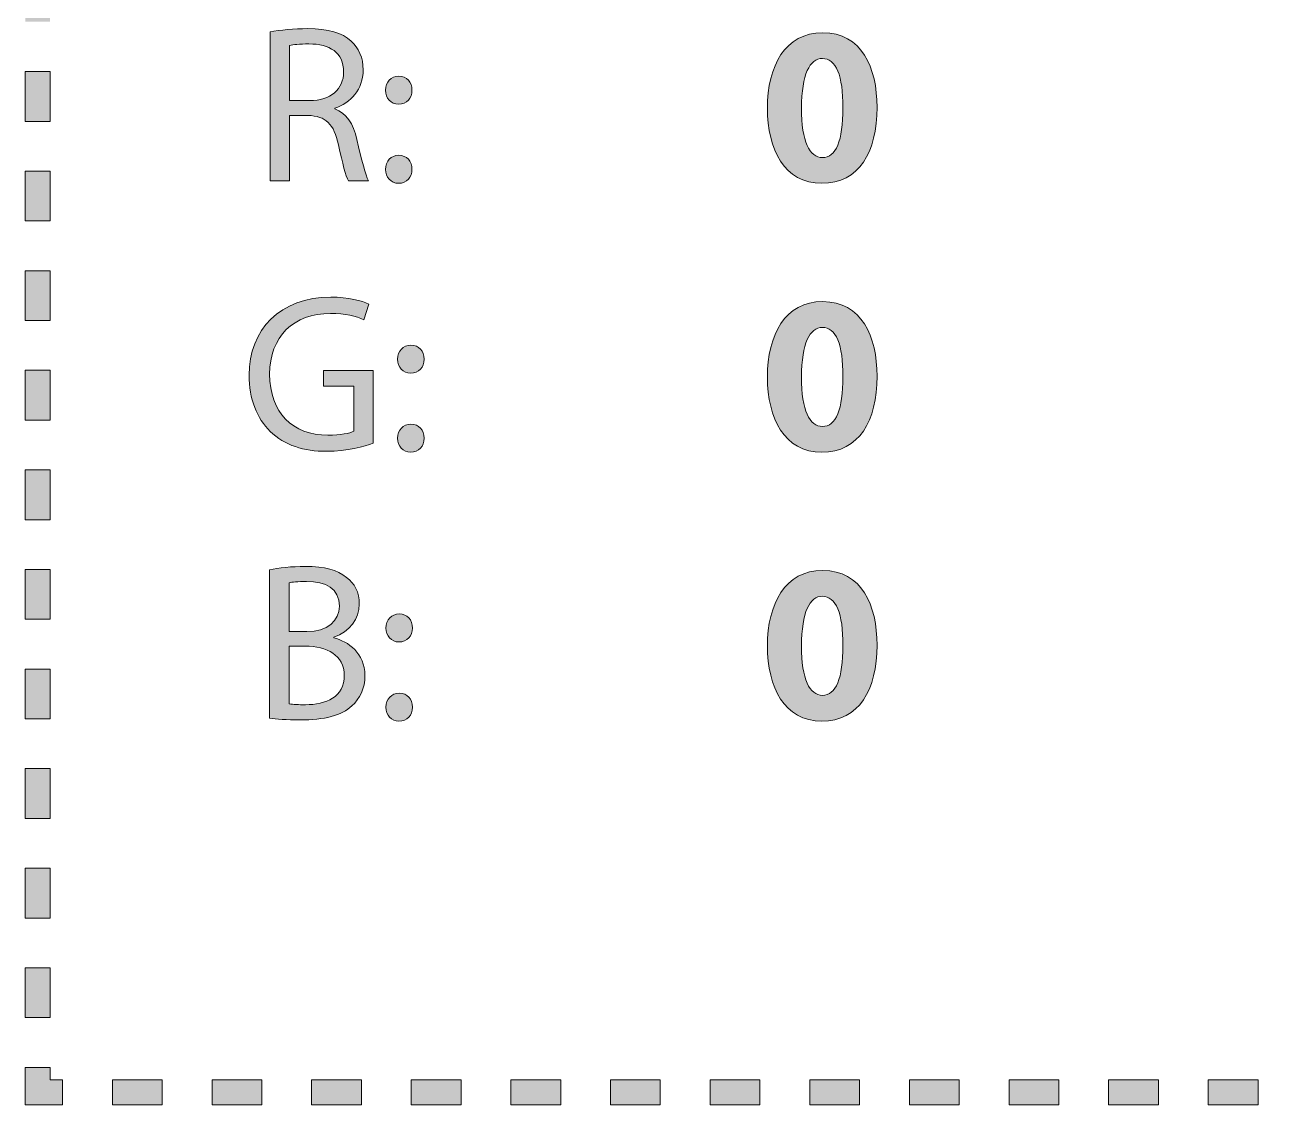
# Model space of a CAD drawing. Header units: inches. Extents: x 0 to 395, y 0 to 191.
# Drawn here: x 197.7 to 233.44, y -0.21 to 30.39 of the extents above; entities that cross this region are included whole.
import ezdxf

# ---------------------------------------------------------------- set-up
doc = ezdxf.new("R2010")
doc.units = ezdxf.units.IN
doc.header["$MEASUREMENT"] = 0
doc.layers.add('Template', color=7, linetype='Continuous')

# ---------------------------------------------------------------- blocks, each defined once
blk = doc.blocks.new('block 27')
at = {"layer": 'Template', "true_color": 0xf6921e}
h = blk.add_hatch(color=30, dxfattribs=at)
h.dxf.hatch_style = 2
edge = h.paths.add_edge_path()
edge.add_spline(control_points=[(221.834, 28.061), (221.834, 26.791), (221.319, 25.908), (220.271, 25.908), (219.204, 25.908), (218.734, 26.867), (218.728, 28.036), (218.728, 29.236), (219.23, 30.176), (220.297, 30.176), (221.396, 30.176), (221.834, 29.192), (221.834, 28.061)], knot_values=[0, 0, 0, 0, 1, 1, 1, 2, 2, 2, 3, 3, 3, 4, 4, 4, 4], degree=3, periodic=1)
edge = h.paths.add_edge_path()
edge.add_spline(control_points=[(219.693, 28.036), (219.693, 27.089), (219.922, 26.638), (220.29, 26.638), (220.665, 26.638), (220.869, 27.108), (220.869, 28.049), (220.869, 28.963), (220.671, 29.446), (220.284, 29.446), (219.935, 29.446), (219.693, 29.001), (219.693, 28.036)], knot_values=[0, 0, 0, 0, 1, 1, 1, 2, 2, 2, 3, 3, 3, 4, 4, 4, 4], degree=3, periodic=1)
h = blk.add_hatch(color=30, dxfattribs=at)
h.dxf.hatch_style = 2
edge = h.paths.add_edge_path()
edge.add_spline(control_points=[(221.834, 20.441), (221.834, 19.171), (221.319, 18.288), (220.271, 18.288), (219.204, 18.288), (218.734, 19.247), (218.728, 20.416), (218.728, 21.616), (219.23, 22.556), (220.297, 22.556), (221.396, 22.556), (221.834, 21.572), (221.834, 20.441)], knot_values=[0, 0, 0, 0, 1, 1, 1, 2, 2, 2, 3, 3, 3, 4, 4, 4, 4], degree=3, periodic=1)
edge = h.paths.add_edge_path()
edge.add_spline(control_points=[(219.693, 20.416), (219.693, 19.47), (219.922, 19.018), (220.29, 19.018), (220.665, 19.018), (220.869, 19.489), (220.869, 20.429), (220.869, 21.343), (220.671, 21.826), (220.284, 21.826), (219.935, 21.826), (219.693, 21.381), (219.693, 20.416)], knot_values=[0, 0, 0, 0, 1, 1, 1, 2, 2, 2, 3, 3, 3, 4, 4, 4, 4], degree=3, periodic=1)
h = blk.add_hatch(color=30, dxfattribs=at)
h.dxf.hatch_style = 2
edge = h.paths.add_edge_path()
edge.add_spline(control_points=[(221.834, 12.821), (221.834, 11.551), (221.319, 10.668), (220.271, 10.668), (219.204, 10.668), (218.734, 11.627), (218.728, 12.796), (218.728, 13.996), (219.23, 14.937), (220.297, 14.937), (221.396, 14.937), (221.834, 13.952), (221.834, 12.821)], knot_values=[0, 0, 0, 0, 1, 1, 1, 2, 2, 2, 3, 3, 3, 4, 4, 4, 4], degree=3, periodic=1)
edge = h.paths.add_edge_path()
edge.add_spline(control_points=[(219.693, 12.796), (219.693, 11.85), (219.922, 11.398), (220.29, 11.398), (220.665, 11.398), (220.869, 11.869), (220.869, 12.809), (220.869, 13.724), (220.671, 14.206), (220.284, 14.206), (219.935, 14.206), (219.693, 13.761), (219.693, 12.796)], knot_values=[0, 0, 0, 0, 1, 1, 1, 2, 2, 2, 3, 3, 3, 4, 4, 4, 4], degree=3, periodic=1)
at = {"layer": 'Template', "lineweight": 0}
for points in [[(221.834, 28.061), (221.834, 26.791), (221.319, 25.908), (220.271, 25.908), (219.204, 25.908), (218.734, 26.867), (218.728, 28.036), (218.728, 29.236), (219.23, 30.176), (220.297, 30.176), (221.396, 30.176), (221.834, 29.192), (221.834, 28.061)], [(219.693, 28.036), (219.693, 27.089), (219.922, 26.638), (220.29, 26.638), (220.665, 26.638), (220.869, 27.108), (220.869, 28.049), (220.869, 28.963), (220.671, 29.446), (220.284, 29.446), (219.935, 29.446), (219.693, 29.001), (219.693, 28.036)], [(221.834, 20.441), (221.834, 19.171), (221.319, 18.288), (220.271, 18.288), (219.204, 18.288), (218.734, 19.247), (218.728, 20.416), (218.728, 21.616), (219.23, 22.556), (220.297, 22.556), (221.396, 22.556), (221.834, 21.572), (221.834, 20.441)], [(219.693, 20.416), (219.693, 19.47), (219.922, 19.018), (220.29, 19.018), (220.665, 19.018), (220.869, 19.489), (220.869, 20.429), (220.869, 21.343), (220.671, 21.826), (220.284, 21.826), (219.935, 21.826), (219.693, 21.381), (219.693, 20.416)], [(221.834, 12.821), (221.834, 11.551), (221.319, 10.668), (220.271, 10.668), (219.204, 10.668), (218.734, 11.627), (218.728, 12.796), (218.728, 13.996), (219.23, 14.937), (220.297, 14.937), (221.396, 14.937), (221.834, 13.952), (221.834, 12.821)], [(219.693, 12.796), (219.693, 11.85), (219.922, 11.398), (220.29, 11.398), (220.665, 11.398), (220.869, 11.869), (220.869, 12.809), (220.869, 13.724), (220.671, 14.206), (220.284, 14.206), (219.935, 14.206), (219.693, 13.761), (219.693, 12.796)]]:
    blk.add_open_spline(points, degree=3, knots=[0, 0, 0, 0, 1, 1, 1, 2, 2, 2, 3, 3, 3, 4, 4, 4, 4], dxfattribs=at)
blk = doc.blocks.new('block 28')
at = {"layer": 'Template', "true_color": 0xf6921e}
h = blk.add_hatch(color=30, dxfattribs=at)
h.dxf.hatch_style = 2
edge = h.paths.add_edge_path()
edge.add_spline(control_points=[(204.639, 30.202), (204.919, 30.252), (205.325, 30.291), (205.7, 30.291), (206.291, 30.291), (206.679, 30.176), (206.939, 29.941), (207.148, 29.751), (207.276, 29.459), (207.276, 29.122), (207.276, 28.563), (206.92, 28.188), (206.475, 28.036), (206.475, 28.036), (206.475, 28.017), (206.475, 28.017), (206.799, 27.903), (206.996, 27.598), (207.098, 27.153), (207.237, 26.556), (207.339, 26.143), (207.428, 25.978), (207.428, 25.978), (206.856, 25.978), (206.856, 25.978), (206.786, 26.105), (206.691, 26.467), (206.577, 27), (206.45, 27.591), (206.215, 27.813), (205.713, 27.833), (205.713, 27.833), (205.192, 27.833), (205.192, 27.833), (205.192, 27.833), (205.192, 25.978), (205.192, 25.978), (205.192, 25.978), (204.639, 25.978), (204.639, 25.978), (204.639, 25.978), (204.639, 30.202), (204.639, 30.202)], knot_values=[0, 0, 0, 0, 1, 1, 1, 2, 2, 2, 3, 3, 3, 4, 4, 4, 5, 5, 5, 6, 6, 6, 7, 7, 7, 8, 8, 8, 9, 9, 9, 10, 10, 10, 11, 11, 11, 12, 12, 12, 13, 13, 13, 14, 14, 14, 14], degree=3, periodic=1)
edge = h.paths.add_edge_path()
edge.add_spline(control_points=[(205.192, 28.252), (205.192, 28.252), (205.757, 28.252), (205.757, 28.252), (206.348, 28.252), (206.723, 28.576), (206.723, 29.065), (206.723, 29.617), (206.323, 29.859), (205.738, 29.859), (205.472, 29.859), (205.287, 29.84), (205.192, 29.814), (205.192, 29.814), (205.192, 28.252), (205.192, 28.252)], knot_values=[0, 0, 0, 0, 1, 1, 1, 2, 2, 2, 3, 3, 3, 4, 4, 4, 5, 5, 5, 5], degree=3, periodic=1)
h = blk.add_hatch(color=30, dxfattribs=at)
h.dxf.hatch_style = 2
edge = h.paths.add_edge_path()
edge.add_spline(control_points=[(207.909, 28.544), (207.909, 28.779), (208.068, 28.944), (208.284, 28.944), (208.513, 28.944), (208.659, 28.779), (208.659, 28.544), (208.659, 28.321), (208.513, 28.15), (208.278, 28.15), (208.062, 28.15), (207.909, 28.321), (207.909, 28.544)], knot_values=[0, 0, 0, 0, 1, 1, 1, 2, 2, 2, 3, 3, 3, 4, 4, 4, 4], degree=3, periodic=1)
edge = h.paths.add_edge_path()
edge.add_spline(control_points=[(207.909, 26.302), (207.909, 26.537), (208.068, 26.702), (208.284, 26.702), (208.513, 26.702), (208.659, 26.537), (208.659, 26.302), (208.659, 26.079), (208.513, 25.908), (208.278, 25.908), (208.062, 25.908), (207.909, 26.079), (207.909, 26.302)], knot_values=[0, 0, 0, 0, 1, 1, 1, 2, 2, 2, 3, 3, 3, 4, 4, 4, 4], degree=3, periodic=1)
h = blk.add_hatch(color=30, dxfattribs=at)
h.dxf.hatch_style = 2
edge = h.paths.add_edge_path()
edge.add_spline(control_points=[(207.561, 18.548), (207.314, 18.453), (206.818, 18.313), (206.24, 18.313), (205.593, 18.313), (205.059, 18.478), (204.64, 18.879), (204.271, 19.234), (204.043, 19.806), (204.043, 20.473), (204.043, 21.75), (204.926, 22.684), (206.361, 22.684), (206.857, 22.684), (207.25, 22.576), (207.434, 22.486), (207.434, 22.486), (207.295, 22.036), (207.295, 22.036), (207.066, 22.144), (206.78, 22.22), (206.348, 22.22), (205.307, 22.22), (204.627, 21.572), (204.627, 20.498), (204.627, 19.412), (205.275, 18.771), (206.279, 18.771), (206.641, 18.771), (206.888, 18.822), (207.015, 18.885), (207.015, 18.885), (207.015, 20.162), (207.015, 20.162), (207.015, 20.162), (206.151, 20.162), (206.151, 20.162), (206.151, 20.162), (206.151, 20.606), (206.151, 20.606), (206.151, 20.606), (207.561, 20.606), (207.561, 20.606), (207.561, 20.606), (207.561, 18.548), (207.561, 18.548)], knot_values=[0, 0, 0, 0, 1, 1, 1, 2, 2, 2, 3, 3, 3, 4, 4, 4, 5, 5, 5, 6, 6, 6, 7, 7, 7, 8, 8, 8, 9, 9, 9, 10, 10, 10, 11, 11, 11, 12, 12, 12, 13, 13, 13, 14, 14, 14, 15, 15, 15, 15], degree=3, periodic=1)
h = blk.add_hatch(color=30, dxfattribs=at)
h.dxf.hatch_style = 2
edge = h.paths.add_edge_path()
edge.add_spline(control_points=[(208.253, 20.924), (208.253, 21.159), (208.411, 21.324), (208.627, 21.324), (208.856, 21.324), (209.002, 21.159), (209.002, 20.924), (209.002, 20.702), (208.856, 20.53), (208.621, 20.53), (208.405, 20.53), (208.253, 20.702), (208.253, 20.924)], knot_values=[0, 0, 0, 0, 1, 1, 1, 2, 2, 2, 3, 3, 3, 4, 4, 4, 4], degree=3, periodic=1)
edge = h.paths.add_edge_path()
edge.add_spline(control_points=[(208.253, 18.682), (208.253, 18.917), (208.411, 19.082), (208.627, 19.082), (208.856, 19.082), (209.002, 18.917), (209.002, 18.682), (209.002, 18.46), (208.856, 18.288), (208.621, 18.288), (208.405, 18.288), (208.253, 18.46), (208.253, 18.682)], knot_values=[0, 0, 0, 0, 1, 1, 1, 2, 2, 2, 3, 3, 3, 4, 4, 4, 4], degree=3, periodic=1)
h = blk.add_hatch(color=30, dxfattribs=at)
h.dxf.hatch_style = 2
edge = h.paths.add_edge_path()
edge.add_spline(control_points=[(204.627, 14.956), (204.868, 15.013), (205.256, 15.051), (205.637, 15.051), (206.189, 15.051), (206.545, 14.956), (206.805, 14.74), (207.028, 14.574), (207.167, 14.321), (207.167, 13.984), (207.167, 13.565), (206.888, 13.203), (206.443, 13.044), (206.443, 13.044), (206.443, 13.025), (206.443, 13.025), (206.85, 12.929), (207.326, 12.593), (207.326, 11.958), (207.326, 11.589), (207.18, 11.303), (206.958, 11.1), (206.666, 10.827), (206.183, 10.7), (205.484, 10.7), (205.103, 10.7), (204.811, 10.725), (204.627, 10.751), (204.627, 10.751), (204.627, 14.956), (204.627, 14.956)], knot_values=[0, 0, 0, 0, 1, 1, 1, 2, 2, 2, 3, 3, 3, 4, 4, 4, 5, 5, 5, 6, 6, 6, 7, 7, 7, 8, 8, 8, 9, 9, 9, 10, 10, 10, 10], degree=3, periodic=1)
edge = h.paths.add_edge_path()
edge.add_spline(control_points=[(205.179, 13.203), (205.179, 13.203), (205.681, 13.203), (205.681, 13.203), (206.259, 13.203), (206.602, 13.514), (206.602, 13.927), (206.602, 14.422), (206.227, 14.625), (205.668, 14.625), (205.414, 14.625), (205.268, 14.606), (205.179, 14.587), (205.179, 14.587), (205.179, 13.203), (205.179, 13.203)], knot_values=[0, 0, 0, 0, 1, 1, 1, 2, 2, 2, 3, 3, 3, 4, 4, 4, 5, 5, 5, 5], degree=3, periodic=1)
edge = h.paths.add_edge_path()
edge.add_spline(control_points=[(205.179, 11.157), (205.294, 11.138), (205.446, 11.132), (205.643, 11.132), (206.215, 11.132), (206.742, 11.342), (206.742, 11.964), (206.742, 12.542), (206.24, 12.79), (205.637, 12.79), (205.637, 12.79), (205.179, 12.79), (205.179, 12.79), (205.179, 12.79), (205.179, 11.157), (205.179, 11.157)], knot_values=[0, 0, 0, 0, 1, 1, 1, 2, 2, 2, 3, 3, 3, 4, 4, 4, 5, 5, 5, 5], degree=3, periodic=1)
h = blk.add_hatch(color=30, dxfattribs=at)
h.dxf.hatch_style = 2
edge = h.paths.add_edge_path()
edge.add_spline(control_points=[(207.922, 13.304), (207.922, 13.539), (208.081, 13.704), (208.297, 13.704), (208.526, 13.704), (208.672, 13.539), (208.672, 13.304), (208.672, 13.082), (208.526, 12.911), (208.291, 12.911), (208.075, 12.911), (207.922, 13.082), (207.922, 13.304)], knot_values=[0, 0, 0, 0, 1, 1, 1, 2, 2, 2, 3, 3, 3, 4, 4, 4, 4], degree=3, periodic=1)
edge = h.paths.add_edge_path()
edge.add_spline(control_points=[(207.922, 11.062), (207.922, 11.297), (208.081, 11.462), (208.297, 11.462), (208.526, 11.462), (208.672, 11.297), (208.672, 11.062), (208.672, 10.84), (208.526, 10.668), (208.291, 10.668), (208.075, 10.668), (207.922, 10.84), (207.922, 11.062)], knot_values=[0, 0, 0, 0, 1, 1, 1, 2, 2, 2, 3, 3, 3, 4, 4, 4, 4], degree=3, periodic=1)
at = {"layer": 'Template', "lineweight": 0}
for points, knots in [([(204.639, 30.202), (204.919, 30.252), (205.325, 30.291), (205.7, 30.291), (206.291, 30.291), (206.679, 30.176), (206.939, 29.941), (207.148, 29.751), (207.276, 29.459), (207.276, 29.122), (207.276, 28.563), (206.92, 28.188), (206.475, 28.036), (206.475, 28.036), (206.475, 28.017), (206.475, 28.017), (206.799, 27.903), (206.996, 27.598), (207.098, 27.153), (207.237, 26.556), (207.339, 26.143), (207.428, 25.978), (207.428, 25.978), (206.856, 25.978), (206.856, 25.978), (206.786, 26.105), (206.691, 26.467), (206.577, 27), (206.45, 27.591), (206.215, 27.813), (205.713, 27.833), (205.713, 27.833), (205.192, 27.833), (205.192, 27.833), (205.192, 27.833), (205.192, 25.978), (205.192, 25.978), (205.192, 25.978), (204.639, 25.978), (204.639, 25.978), (204.639, 25.978), (204.639, 30.202), (204.639, 30.202)], [0, 0, 0, 0, 1, 1, 1, 2, 2, 2, 3, 3, 3, 4, 4, 4, 5, 5, 5, 6, 6, 6, 7, 7, 7, 8, 8, 8, 9, 9, 9, 10, 10, 10, 11, 11, 11, 12, 12, 12, 13, 13, 13, 14, 14, 14, 14]), ([(205.192, 28.252), (205.192, 28.252), (205.757, 28.252), (205.757, 28.252), (206.348, 28.252), (206.723, 28.576), (206.723, 29.065), (206.723, 29.617), (206.323, 29.859), (205.738, 29.859), (205.472, 29.859), (205.287, 29.84), (205.192, 29.814), (205.192, 29.814), (205.192, 28.252), (205.192, 28.252)], [0, 0, 0, 0, 1, 1, 1, 2, 2, 2, 3, 3, 3, 4, 4, 4, 5, 5, 5, 5]), ([(207.909, 28.544), (207.909, 28.779), (208.068, 28.944), (208.284, 28.944), (208.513, 28.944), (208.659, 28.779), (208.659, 28.544), (208.659, 28.321), (208.513, 28.15), (208.278, 28.15), (208.062, 28.15), (207.909, 28.321), (207.909, 28.544)], [0, 0, 0, 0, 1, 1, 1, 2, 2, 2, 3, 3, 3, 4, 4, 4, 4]), ([(207.909, 26.302), (207.909, 26.537), (208.068, 26.702), (208.284, 26.702), (208.513, 26.702), (208.659, 26.537), (208.659, 26.302), (208.659, 26.079), (208.513, 25.908), (208.278, 25.908), (208.062, 25.908), (207.909, 26.079), (207.909, 26.302)], [0, 0, 0, 0, 1, 1, 1, 2, 2, 2, 3, 3, 3, 4, 4, 4, 4]), ([(207.561, 18.548), (207.314, 18.453), (206.818, 18.313), (206.24, 18.313), (205.593, 18.313), (205.059, 18.478), (204.64, 18.879), (204.271, 19.234), (204.043, 19.806), (204.043, 20.473), (204.043, 21.75), (204.926, 22.684), (206.361, 22.684), (206.857, 22.684), (207.25, 22.576), (207.434, 22.486), (207.434, 22.486), (207.295, 22.036), (207.295, 22.036), (207.066, 22.144), (206.78, 22.22), (206.348, 22.22), (205.307, 22.22), (204.627, 21.572), (204.627, 20.498), (204.627, 19.412), (205.275, 18.771), (206.279, 18.771), (206.641, 18.771), (206.888, 18.822), (207.015, 18.885), (207.015, 18.885), (207.015, 20.162), (207.015, 20.162), (207.015, 20.162), (206.151, 20.162), (206.151, 20.162), (206.151, 20.162), (206.151, 20.606), (206.151, 20.606), (206.151, 20.606), (207.561, 20.606), (207.561, 20.606), (207.561, 20.606), (207.561, 18.548), (207.561, 18.548)], [0, 0, 0, 0, 1, 1, 1, 2, 2, 2, 3, 3, 3, 4, 4, 4, 5, 5, 5, 6, 6, 6, 7, 7, 7, 8, 8, 8, 9, 9, 9, 10, 10, 10, 11, 11, 11, 12, 12, 12, 13, 13, 13, 14, 14, 14, 15, 15, 15, 15]), ([(208.253, 20.924), (208.253, 21.159), (208.411, 21.324), (208.627, 21.324), (208.856, 21.324), (209.002, 21.159), (209.002, 20.924), (209.002, 20.702), (208.856, 20.53), (208.621, 20.53), (208.405, 20.53), (208.253, 20.702), (208.253, 20.924)], [0, 0, 0, 0, 1, 1, 1, 2, 2, 2, 3, 3, 3, 4, 4, 4, 4]), ([(208.253, 18.682), (208.253, 18.917), (208.411, 19.082), (208.627, 19.082), (208.856, 19.082), (209.002, 18.917), (209.002, 18.682), (209.002, 18.46), (208.856, 18.288), (208.621, 18.288), (208.405, 18.288), (208.253, 18.46), (208.253, 18.682)], [0, 0, 0, 0, 1, 1, 1, 2, 2, 2, 3, 3, 3, 4, 4, 4, 4]), ([(204.627, 14.956), (204.868, 15.013), (205.256, 15.051), (205.637, 15.051), (206.189, 15.051), (206.545, 14.956), (206.805, 14.74), (207.028, 14.574), (207.167, 14.321), (207.167, 13.984), (207.167, 13.565), (206.888, 13.203), (206.443, 13.044), (206.443, 13.044), (206.443, 13.025), (206.443, 13.025), (206.85, 12.929), (207.326, 12.593), (207.326, 11.958), (207.326, 11.589), (207.18, 11.303), (206.958, 11.1), (206.666, 10.827), (206.183, 10.7), (205.484, 10.7), (205.103, 10.7), (204.811, 10.725), (204.627, 10.751), (204.627, 10.751), (204.627, 14.956), (204.627, 14.956)], [0, 0, 0, 0, 1, 1, 1, 2, 2, 2, 3, 3, 3, 4, 4, 4, 5, 5, 5, 6, 6, 6, 7, 7, 7, 8, 8, 8, 9, 9, 9, 10, 10, 10, 10]), ([(205.179, 13.203), (205.179, 13.203), (205.681, 13.203), (205.681, 13.203), (206.259, 13.203), (206.602, 13.514), (206.602, 13.927), (206.602, 14.422), (206.227, 14.625), (205.668, 14.625), (205.414, 14.625), (205.268, 14.606), (205.179, 14.587), (205.179, 14.587), (205.179, 13.203), (205.179, 13.203)], [0, 0, 0, 0, 1, 1, 1, 2, 2, 2, 3, 3, 3, 4, 4, 4, 5, 5, 5, 5]), ([(207.922, 13.304), (207.922, 13.539), (208.081, 13.704), (208.297, 13.704), (208.526, 13.704), (208.672, 13.539), (208.672, 13.304), (208.672, 13.082), (208.526, 12.911), (208.291, 12.911), (208.075, 12.911), (207.922, 13.082), (207.922, 13.304)], [0, 0, 0, 0, 1, 1, 1, 2, 2, 2, 3, 3, 3, 4, 4, 4, 4]), ([(205.179, 11.157), (205.294, 11.138), (205.446, 11.132), (205.643, 11.132), (206.215, 11.132), (206.742, 11.342), (206.742, 11.964), (206.742, 12.542), (206.24, 12.79), (205.637, 12.79), (205.637, 12.79), (205.179, 12.79), (205.179, 12.79), (205.179, 12.79), (205.179, 11.157), (205.179, 11.157)], [0, 0, 0, 0, 1, 1, 1, 2, 2, 2, 3, 3, 3, 4, 4, 4, 5, 5, 5, 5]), ([(207.922, 11.062), (207.922, 11.297), (208.081, 11.462), (208.297, 11.462), (208.526, 11.462), (208.672, 11.297), (208.672, 11.062), (208.672, 10.84), (208.526, 10.668), (208.291, 10.668), (208.075, 10.668), (207.922, 10.84), (207.922, 11.062)], [0, 0, 0, 0, 1, 1, 1, 2, 2, 2, 3, 3, 3, 4, 4, 4, 4])]:
    blk.add_open_spline(points, degree=3, knots=knots, dxfattribs=at)
blk = doc.blocks.new('block 9')
at = {"layer": 'Template'}
for name in ['block 28', 'block 27']:
    blk.add_blockref(name, (0, 0), dxfattribs=at)
blk = doc.blocks.new('block 33')
at = {"layer": 'Template', "true_color": 0xf6921e}
h = blk.add_hatch(color=30, dxfattribs=at)
h.dxf.hatch_style = 2
h.paths.add_polyline_path([(320.469, -0.205), (318.705, -0.205), (318.705, 0.5), (319.764, 0.5), (319.764, 0.853), (320.469, 0.853)])
h.paths.add_polyline_path([(317.294, -0.205), (315.883, -0.205), (315.883, 0.5), (317.294, 0.5)])
h.paths.add_polyline_path([(314.472, -0.205), (313.061, -0.205), (313.061, 0.5), (314.472, 0.5)])
h.paths.add_polyline_path([(311.65, -0.205), (310.239, -0.205), (310.239, 0.5), (311.65, 0.5)])
h.paths.add_polyline_path([(308.828, -0.205), (307.417, -0.205), (307.417, 0.5), (308.828, 0.5)])
h.paths.add_polyline_path([(306.005, -0.205), (304.594, -0.205), (304.594, 0.5), (306.005, 0.5)])
h.paths.add_polyline_path([(303.183, -0.205), (301.772, -0.205), (301.772, 0.5), (303.183, 0.5)])
h.paths.add_polyline_path([(300.361, -0.205), (298.95, -0.205), (298.95, 0.5), (300.361, 0.5)])
h.paths.add_polyline_path([(297.539, -0.205), (296.128, -0.205), (296.128, 0.5), (297.539, 0.5)])
h.paths.add_polyline_path([(294.717, -0.205), (293.305, -0.205), (293.305, 0.5), (294.717, 0.5)])
h.paths.add_polyline_path([(291.894, -0.205), (290.483, -0.205), (290.483, 0.5), (291.894, 0.5)])
h.paths.add_polyline_path([(289.072, -0.205), (287.661, -0.205), (287.661, 0.5), (289.072, 0.5)])
h.paths.add_polyline_path([(286.25, -0.205), (284.839, -0.205), (284.839, 0.5), (286.25, 0.5)])
h.paths.add_polyline_path([(283.428, -0.205), (282.017, -0.205), (282.017, 0.5), (283.428, 0.5)])
h.paths.add_polyline_path([(280.605, -0.205), (279.194, -0.205), (279.194, 0.5), (280.605, 0.5)])
h.paths.add_polyline_path([(277.783, -0.205), (276.372, -0.205), (276.372, 0.5), (277.783, 0.5)])
h.paths.add_polyline_path([(274.961, -0.205), (273.55, -0.205), (273.55, 0.5), (274.961, 0.5)])
h.paths.add_polyline_path([(272.139, -0.205), (270.728, -0.205), (270.728, 0.5), (272.139, 0.5)])
h.paths.add_polyline_path([(269.317, -0.205), (267.905, -0.205), (267.905, 0.5), (269.317, 0.5)])
h.paths.add_polyline_path([(266.494, -0.205), (265.083, -0.205), (265.083, 0.5), (266.494, 0.5)])
h.paths.add_polyline_path([(263.672, -0.205), (262.261, -0.205), (262.261, 0.5), (263.672, 0.5)])
h.paths.add_polyline_path([(260.85, -0.205), (259.439, -0.205), (259.439, 0.5), (260.85, 0.5)])
h.paths.add_polyline_path([(258.028, -0.205), (256.617, -0.205), (256.617, 0.5), (258.028, 0.5)])
h.paths.add_polyline_path([(255.205, -0.205), (253.794, -0.205), (253.794, 0.5), (255.205, 0.5)])
h.paths.add_polyline_path([(252.383, -0.205), (250.972, -0.205), (250.972, 0.5), (252.383, 0.5)])
h.paths.add_polyline_path([(249.561, -0.205), (248.15, -0.205), (248.15, 0.5), (249.561, 0.5)])
h.paths.add_polyline_path([(246.739, -0.205), (245.328, -0.205), (245.328, 0.5), (246.739, 0.5)])
h.paths.add_polyline_path([(243.917, -0.205), (242.505, -0.205), (242.505, 0.5), (243.917, 0.5)])
h.paths.add_polyline_path([(241.094, -0.205), (239.683, -0.205), (239.683, 0.5), (241.094, 0.5)])
h.paths.add_polyline_path([(238.272, -0.205), (236.861, -0.205), (236.861, 0.5), (238.272, 0.5)])
h.paths.add_polyline_path([(235.45, -0.205), (234.039, -0.205), (234.039, 0.5), (235.45, 0.5)])
h.paths.add_polyline_path([(232.628, -0.205), (231.217, -0.205), (231.217, 0.5), (232.628, 0.5)])
h.paths.add_polyline_path([(229.805, -0.205), (228.394, -0.205), (228.394, 0.5), (229.805, 0.5)])
h.paths.add_polyline_path([(226.983, -0.205), (225.572, -0.205), (225.572, 0.5), (226.983, 0.5)])
h.paths.add_polyline_path([(224.161, -0.205), (222.75, -0.205), (222.75, 0.5), (224.161, 0.5)])
h.paths.add_polyline_path([(221.339, -0.205), (219.928, -0.205), (219.928, 0.5), (221.339, 0.5)])
h.paths.add_polyline_path([(218.517, -0.205), (217.105, -0.205), (217.105, 0.5), (218.517, 0.5)])
h.paths.add_polyline_path([(215.694, -0.205), (214.283, -0.205), (214.283, 0.5), (215.694, 0.5)])
h.paths.add_polyline_path([(212.872, -0.205), (211.461, -0.205), (211.461, 0.5), (212.872, 0.5)])
h.paths.add_polyline_path([(210.05, -0.205), (208.639, -0.205), (208.639, 0.5), (210.05, 0.5)])
h.paths.add_polyline_path([(207.228, -0.205), (205.817, -0.205), (205.817, 0.5), (207.228, 0.5)])
h.paths.add_polyline_path([(204.405, -0.205), (202.994, -0.205), (202.994, 0.5), (204.405, 0.5)])
h.paths.add_polyline_path([(201.583, -0.205), (200.172, -0.205), (200.172, 0.5), (201.583, 0.5)])
h.paths.add_polyline_path([(198.761, -0.205), (197.703, -0.205), (197.703, 0.853), (198.408, 0.853), (198.408, 0.5), (198.761, 0.5)])
h.paths.add_polyline_path([(320.469, 2.264), (319.764, 2.264), (319.764, 3.675), (320.469, 3.675)])
h.paths.add_polyline_path([(198.408, 2.264), (197.703, 2.264), (197.703, 3.675), (198.408, 3.675)])
h.paths.add_polyline_path([(320.469, 5.086), (319.764, 5.086), (319.764, 6.497), (320.469, 6.497)])
h.paths.add_polyline_path([(198.408, 5.086), (197.703, 5.086), (197.703, 6.497), (198.408, 6.497)])
h.paths.add_polyline_path([(320.469, 7.909), (319.764, 7.909), (319.764, 9.32), (320.469, 9.32)])
h.paths.add_polyline_path([(198.408, 7.909), (197.703, 7.909), (197.703, 9.32), (198.408, 9.32)])
h.paths.add_polyline_path([(320.469, 10.731), (319.764, 10.731), (319.764, 12.142), (320.469, 12.142)])
h.paths.add_polyline_path([(198.408, 10.731), (197.703, 10.731), (197.703, 12.142), (198.408, 12.142)])
h.paths.add_polyline_path([(320.469, 13.553), (319.764, 13.553), (319.764, 14.964), (320.469, 14.964)])
h.paths.add_polyline_path([(198.408, 13.553), (197.703, 13.553), (197.703, 14.964), (198.408, 14.964)])
h.paths.add_polyline_path([(320.469, 16.375), (319.764, 16.375), (319.764, 17.786), (320.469, 17.786)])
h.paths.add_polyline_path([(198.408, 16.375), (197.703, 16.375), (197.703, 17.786), (198.408, 17.786)])
h.paths.add_polyline_path([(320.469, 19.197), (319.764, 19.197), (319.764, 20.609), (320.469, 20.609)])
h.paths.add_polyline_path([(198.408, 19.197), (197.703, 19.197), (197.703, 20.609), (198.408, 20.609)])
h.paths.add_polyline_path([(320.469, 22.02), (319.764, 22.02), (319.764, 23.431), (320.469, 23.431)])
h.paths.add_polyline_path([(198.408, 22.02), (197.703, 22.02), (197.703, 23.431), (198.408, 23.431)])
h.paths.add_polyline_path([(320.469, 24.842), (319.764, 24.842), (319.764, 26.253), (320.469, 26.253)])
h.paths.add_polyline_path([(198.408, 24.842), (197.703, 24.842), (197.703, 26.253), (198.408, 26.253)])
h.paths.add_polyline_path([(320.469, 27.664), (319.764, 27.664), (319.764, 29.075), (320.469, 29.075)])
h.paths.add_polyline_path([(198.408, 27.664), (197.703, 27.664), (197.703, 29.075), (198.408, 29.075)])
h.paths.add_polyline_path([(320.469, 30.486), (319.764, 30.486), (319.764, 31.897), (320.469, 31.897)])
h.paths.add_polyline_path([(198.408, 30.486), (197.703, 30.486), (197.703, 31.897), (198.408, 31.897)])
h.paths.add_polyline_path([(320.469, 33.309), (319.764, 33.309), (319.764, 34.72), (320.469, 34.72)])
h.paths.add_polyline_path([(198.408, 33.309), (197.703, 33.309), (197.703, 34.72), (198.408, 34.72)])
h.paths.add_polyline_path([(320.469, 36.131), (319.764, 36.131), (319.764, 37.542), (320.469, 37.542)])
h.paths.add_polyline_path([(198.408, 36.131), (197.703, 36.131), (197.703, 37.542), (198.408, 37.542)])
h.paths.add_polyline_path([(320.469, 38.953), (319.764, 38.953), (319.764, 40.364), (320.469, 40.364)])
h.paths.add_polyline_path([(198.408, 38.953), (197.703, 38.953), (197.703, 40.364), (198.408, 40.364)])
h.paths.add_polyline_path([(320.469, 41.775), (319.764, 41.775), (319.764, 43.186), (320.469, 43.186)])
h.paths.add_polyline_path([(198.408, 41.775), (197.703, 41.775), (197.703, 43.186), (198.408, 43.186)])
h.paths.add_polyline_path([(320.469, 44.597), (319.764, 44.597), (319.764, 46.009), (320.469, 46.009)])
h.paths.add_polyline_path([(198.408, 44.597), (197.703, 44.597), (197.703, 46.009), (198.408, 46.009)])
h.paths.add_polyline_path([(320.469, 47.42), (319.764, 47.42), (319.764, 48.831), (320.469, 48.831)])
h.paths.add_polyline_path([(198.408, 47.42), (197.703, 47.42), (197.703, 48.831), (198.408, 48.831)])
h.paths.add_polyline_path([(320.469, 50.242), (319.764, 50.242), (319.764, 51.653), (320.469, 51.653)])
h.paths.add_polyline_path([(198.408, 50.242), (197.703, 50.242), (197.703, 51.653), (198.408, 51.653)])
h.paths.add_polyline_path([(320.469, 53.064), (319.764, 53.064), (319.764, 54.475), (320.469, 54.475)])
h.paths.add_polyline_path([(198.408, 53.064), (197.703, 53.064), (197.703, 54.475), (198.408, 54.475)])
h.paths.add_polyline_path([(320.469, 55.886), (319.764, 55.886), (319.764, 57.297), (320.469, 57.297)])
h.paths.add_polyline_path([(198.408, 55.886), (197.703, 55.886), (197.703, 57.297), (198.408, 57.297)])
h.paths.add_polyline_path([(320.469, 58.709), (319.764, 58.709), (319.764, 60.12), (320.469, 60.12)])
h.paths.add_polyline_path([(198.408, 58.709), (197.703, 58.709), (197.703, 60.12), (198.408, 60.12)])
h.paths.add_polyline_path([(320.469, 61.531), (319.764, 61.531), (319.764, 62.942), (320.469, 62.942)])
h.paths.add_polyline_path([(198.408, 61.531), (197.703, 61.531), (197.703, 62.942), (198.408, 62.942)])
h.paths.add_polyline_path([(320.469, 64.353), (319.764, 64.353), (319.764, 65.764), (320.469, 65.764)])
h.paths.add_polyline_path([(198.408, 64.353), (197.703, 64.353), (197.703, 65.764), (198.408, 65.764)])
h.paths.add_polyline_path([(320.469, 67.175), (319.764, 67.175), (319.764, 68.586), (320.469, 68.586)])
h.paths.add_polyline_path([(198.408, 67.175), (197.703, 67.175), (197.703, 68.586), (198.408, 68.586)])
h.paths.add_polyline_path([(320.469, 69.997), (319.764, 69.997), (319.764, 71.409), (320.469, 71.409)])
h.paths.add_polyline_path([(198.408, 69.997), (197.703, 69.997), (197.703, 71.409), (198.408, 71.409)])
h.paths.add_polyline_path([(320.469, 72.82), (319.764, 72.82), (319.764, 74.231), (320.469, 74.231)])
h.paths.add_polyline_path([(198.408, 72.82), (197.703, 72.82), (197.703, 74.231), (198.408, 74.231)])
h.paths.add_polyline_path([(320.469, 75.642), (319.764, 75.642), (319.764, 77.053), (320.469, 77.053)])
h.paths.add_polyline_path([(198.408, 75.642), (197.703, 75.642), (197.703, 77.053), (198.408, 77.053)])
h.paths.add_polyline_path([(320.469, 78.464), (319.764, 78.464), (319.764, 79.875), (320.469, 79.875)])
h.paths.add_polyline_path([(198.408, 78.464), (197.703, 78.464), (197.703, 79.875), (198.408, 79.875)])
h.paths.add_polyline_path([(320.469, 81.286), (319.764, 81.286), (319.764, 82.697), (320.469, 82.697)])
h.paths.add_polyline_path([(198.408, 81.286), (197.703, 81.286), (197.703, 82.697), (198.408, 82.697)])
h.paths.add_polyline_path([(320.469, 84.109), (319.764, 84.109), (319.764, 85.52), (320.469, 85.52)])
h.paths.add_polyline_path([(198.408, 84.109), (197.703, 84.109), (197.703, 85.52), (198.408, 85.52)])
h.paths.add_polyline_path([(320.469, 86.931), (319.764, 86.931), (319.764, 88.342), (320.469, 88.342)])
h.paths.add_polyline_path([(198.408, 86.931), (197.703, 86.931), (197.703, 88.342), (198.408, 88.342)])
h.paths.add_polyline_path([(320.469, 89.753), (319.764, 89.753), (319.764, 91.164), (320.469, 91.164)])
h.paths.add_polyline_path([(198.408, 89.753), (197.703, 89.753), (197.703, 91.164), (198.408, 91.164)])
h.paths.add_polyline_path([(320.469, 92.575), (319.764, 92.575), (319.764, 93.986), (320.469, 93.986)])
h.paths.add_polyline_path([(198.408, 92.575), (197.703, 92.575), (197.703, 93.986), (198.408, 93.986)])
h.paths.add_polyline_path([(198.408, 95.397), (197.703, 95.397), (197.703, 96.809), (198.408, 96.809)])
h.paths.add_polyline_path([(320.469, 95.397), (319.764, 95.397), (319.764, 96.809), (320.469, 96.809)])
h.paths.add_polyline_path([(320.469, 98.22), (319.764, 98.22), (319.764, 99.631), (320.469, 99.631)])
h.paths.add_polyline_path([(198.408, 98.22), (197.703, 98.22), (197.703, 99.631), (198.408, 99.631)])
h.paths.add_polyline_path([(320.469, 101.042), (319.764, 101.042), (319.764, 102.453), (320.469, 102.453)])
h.paths.add_polyline_path([(198.408, 101.042), (197.703, 101.042), (197.703, 102.453), (198.408, 102.453)])
h.paths.add_polyline_path([(320.469, 103.864), (319.764, 103.864), (319.764, 105.275), (320.469, 105.275)])
h.paths.add_polyline_path([(198.408, 103.864), (197.703, 103.864), (197.703, 105.275), (198.408, 105.275)])
h.paths.add_polyline_path([(320.469, 106.686), (319.764, 106.686), (319.764, 108.097), (320.469, 108.097)])
h.paths.add_polyline_path([(198.408, 106.686), (197.703, 106.686), (197.703, 108.097), (198.408, 108.097)])
h.paths.add_polyline_path([(320.469, 109.509), (319.764, 109.509), (319.764, 110.92), (320.469, 110.92)])
h.paths.add_polyline_path([(198.408, 109.509), (197.703, 109.509), (197.703, 110.92), (198.408, 110.92)])
h.paths.add_polyline_path([(320.469, 112.331), (319.764, 112.331), (319.764, 113.742), (320.469, 113.742)])
h.paths.add_polyline_path([(198.408, 112.331), (197.703, 112.331), (197.703, 113.742), (198.408, 113.742)])
h.paths.add_polyline_path([(320.469, 115.153), (319.764, 115.153), (319.764, 116.564), (320.469, 116.564)])
h.paths.add_polyline_path([(198.408, 115.153), (197.703, 115.153), (197.703, 116.564), (198.408, 116.564)])
h.paths.add_polyline_path([(320.469, 117.975), (319.764, 117.975), (319.764, 119.386), (320.469, 119.386)])
h.paths.add_polyline_path([(198.408, 117.975), (197.703, 117.975), (197.703, 119.386), (198.408, 119.386)])
h.paths.add_polyline_path([(320.469, 120.797), (319.764, 120.797), (319.764, 122.209), (320.469, 122.209)])
h.paths.add_polyline_path([(198.408, 120.797), (197.703, 120.797), (197.703, 122.209), (198.408, 122.209)])
h.paths.add_polyline_path([(320.469, 123.62), (319.764, 123.62), (319.764, 125.031), (320.469, 125.031)])
h.paths.add_polyline_path([(198.408, 123.62), (197.703, 123.62), (197.703, 125.031), (198.408, 125.031)])
h.paths.add_polyline_path([(320.469, 126.442), (319.764, 126.442), (319.764, 127.853), (320.469, 127.853)])
h.paths.add_polyline_path([(198.408, 126.442), (197.703, 126.442), (197.703, 127.853), (198.408, 127.853)])
h.paths.add_polyline_path([(320.469, 129.264), (319.764, 129.264), (319.764, 130.675), (320.469, 130.675)])
h.paths.add_polyline_path([(198.408, 129.264), (197.703, 129.264), (197.703, 130.675), (198.408, 130.675)])
h.paths.add_polyline_path([(320.469, 132.086), (319.764, 132.086), (319.764, 133.497), (320.469, 133.497)])
h.paths.add_polyline_path([(198.408, 132.086), (197.703, 132.086), (197.703, 133.497), (198.408, 133.497)])
h.paths.add_polyline_path([(320.469, 134.909), (319.764, 134.909), (319.764, 136.32), (320.469, 136.32)])
h.paths.add_polyline_path([(198.408, 134.909), (197.703, 134.909), (197.703, 136.32), (198.408, 136.32)])
h.paths.add_polyline_path([(320.469, 137.731), (319.764, 137.731), (319.764, 139.142), (320.469, 139.142)])
h.paths.add_polyline_path([(198.408, 137.731), (197.703, 137.731), (197.703, 139.142), (198.408, 139.142)])
h.paths.add_polyline_path([(320.469, 140.553), (319.764, 140.553), (319.764, 141.964), (320.469, 141.964)])
h.paths.add_polyline_path([(198.408, 140.553), (197.703, 140.553), (197.703, 141.964), (198.408, 141.964)])
h.paths.add_polyline_path([(320.469, 143.375), (319.764, 143.375), (319.764, 144.786), (320.469, 144.786)])
h.paths.add_polyline_path([(198.408, 143.375), (197.703, 143.375), (197.703, 144.786), (198.408, 144.786)])
h.paths.add_polyline_path([(320.469, 146.197), (319.764, 146.197), (319.764, 147.609), (320.469, 147.609)])
h.paths.add_polyline_path([(198.408, 146.197), (197.703, 146.197), (197.703, 147.609), (198.408, 147.609)])
h.paths.add_polyline_path([(320.469, 149.02), (319.764, 149.02), (319.764, 150.431), (320.469, 150.431)])
h.paths.add_polyline_path([(198.408, 149.02), (197.703, 149.02), (197.703, 150.431), (198.408, 150.431)])
h.paths.add_polyline_path([(320.469, 151.842), (319.764, 151.842), (319.764, 153.253), (320.469, 153.253)])
h.paths.add_polyline_path([(198.408, 151.842), (197.703, 151.842), (197.703, 153.253), (198.408, 153.253)])
h.paths.add_polyline_path([(320.469, 154.664), (319.058, 154.664), (319.058, 155.37), (320.469, 155.37)])
h.paths.add_polyline_path([(317.647, 154.664), (316.236, 154.664), (316.236, 155.37), (317.647, 155.37)])
h.paths.add_polyline_path([(314.825, 154.664), (313.414, 154.664), (313.414, 155.37), (314.825, 155.37)])
h.paths.add_polyline_path([(312.003, 154.664), (310.592, 154.664), (310.592, 155.37), (312.003, 155.37)])
h.paths.add_polyline_path([(309.18, 154.664), (307.769, 154.664), (307.769, 155.37), (309.18, 155.37)])
h.paths.add_polyline_path([(306.358, 154.664), (304.947, 154.664), (304.947, 155.37), (306.358, 155.37)])
h.paths.add_polyline_path([(303.536, 154.664), (302.125, 154.664), (302.125, 155.37), (303.536, 155.37)])
h.paths.add_polyline_path([(300.714, 154.664), (299.303, 154.664), (299.303, 155.37), (300.714, 155.37)])
h.paths.add_polyline_path([(297.892, 154.664), (296.48, 154.664), (296.48, 155.37), (297.892, 155.37)])
h.paths.add_polyline_path([(295.069, 154.664), (293.658, 154.664), (293.658, 155.37), (295.069, 155.37)])
h.paths.add_polyline_path([(292.247, 154.664), (290.836, 154.664), (290.836, 155.37), (292.247, 155.37)])
h.paths.add_polyline_path([(289.425, 154.664), (288.014, 154.664), (288.014, 155.37), (289.425, 155.37)])
h.paths.add_polyline_path([(286.603, 154.664), (285.192, 154.664), (285.192, 155.37), (286.603, 155.37)])
h.paths.add_polyline_path([(283.78, 154.664), (282.369, 154.664), (282.369, 155.37), (283.78, 155.37)])
h.paths.add_polyline_path([(280.958, 154.664), (279.547, 154.664), (279.547, 155.37), (280.958, 155.37)])
h.paths.add_polyline_path([(278.136, 154.664), (276.725, 154.664), (276.725, 155.37), (278.136, 155.37)])
h.paths.add_polyline_path([(275.314, 154.664), (273.903, 154.664), (273.903, 155.37), (275.314, 155.37)])
h.paths.add_polyline_path([(272.492, 154.664), (271.08, 154.664), (271.08, 155.37), (272.492, 155.37)])
h.paths.add_polyline_path([(269.669, 154.664), (268.258, 154.664), (268.258, 155.37), (269.669, 155.37)])
h.paths.add_polyline_path([(266.847, 154.664), (265.436, 154.664), (265.436, 155.37), (266.847, 155.37)])
h.paths.add_polyline_path([(264.025, 154.664), (262.614, 154.664), (262.614, 155.37), (264.025, 155.37)])
h.paths.add_polyline_path([(261.203, 154.664), (259.792, 154.664), (259.792, 155.37), (261.203, 155.37)])
h.paths.add_polyline_path([(258.38, 154.664), (256.969, 154.664), (256.969, 155.37), (258.38, 155.37)])
h.paths.add_polyline_path([(255.558, 154.664), (254.147, 154.664), (254.147, 155.37), (255.558, 155.37)])
h.paths.add_polyline_path([(252.736, 154.664), (251.325, 154.664), (251.325, 155.37), (252.736, 155.37)])
h.paths.add_polyline_path([(249.914, 154.664), (248.503, 154.664), (248.503, 155.37), (249.914, 155.37)])
h.paths.add_polyline_path([(247.092, 154.664), (245.68, 154.664), (245.68, 155.37), (247.092, 155.37)])
h.paths.add_polyline_path([(244.269, 154.664), (242.858, 154.664), (242.858, 155.37), (244.269, 155.37)])
h.paths.add_polyline_path([(241.447, 154.664), (240.036, 154.664), (240.036, 155.37), (241.447, 155.37)])
h.paths.add_polyline_path([(238.625, 154.664), (237.214, 154.664), (237.214, 155.37), (238.625, 155.37)])
h.paths.add_polyline_path([(235.803, 154.664), (234.392, 154.664), (234.392, 155.37), (235.803, 155.37)])
h.paths.add_polyline_path([(232.98, 154.664), (231.569, 154.664), (231.569, 155.37), (232.98, 155.37)])
h.paths.add_polyline_path([(230.158, 154.664), (228.747, 154.664), (228.747, 155.37), (230.158, 155.37)])
h.paths.add_polyline_path([(227.336, 154.664), (225.925, 154.664), (225.925, 155.37), (227.336, 155.37)])
h.paths.add_polyline_path([(224.514, 154.664), (223.103, 154.664), (223.103, 155.37), (224.514, 155.37)])
h.paths.add_polyline_path([(221.692, 154.664), (220.28, 154.664), (220.28, 155.37), (221.692, 155.37)])
h.paths.add_polyline_path([(218.869, 154.664), (217.458, 154.664), (217.458, 155.37), (218.869, 155.37)])
h.paths.add_polyline_path([(216.047, 154.664), (214.636, 154.664), (214.636, 155.37), (216.047, 155.37)])
h.paths.add_polyline_path([(213.225, 154.664), (211.814, 154.664), (211.814, 155.37), (213.225, 155.37)])
h.paths.add_polyline_path([(210.403, 154.664), (208.992, 154.664), (208.992, 155.37), (210.403, 155.37)])
h.paths.add_polyline_path([(207.58, 154.664), (206.169, 154.664), (206.169, 155.37), (207.58, 155.37)])
h.paths.add_polyline_path([(204.758, 154.664), (203.347, 154.664), (203.347, 155.37), (204.758, 155.37)])
h.paths.add_polyline_path([(201.936, 154.664), (200.525, 154.664), (200.525, 155.37), (201.936, 155.37)])
h.paths.add_polyline_path([(199.114, 154.664), (197.703, 154.664), (197.703, 155.37), (199.114, 155.37)])
at = {"layer": 'Template', "lineweight": 0}
for points in [[(198.408, 27.664), (197.703, 27.664), (197.703, 29.075), (198.408, 29.075), (198.408, 27.664), (198.408, 27.664)], [(198.408, 24.842), (197.703, 24.842), (197.703, 26.253), (198.408, 26.253), (198.408, 24.842), (198.408, 24.842)], [(198.408, 22.02), (197.703, 22.02), (197.703, 23.431), (198.408, 23.431), (198.408, 22.02), (198.408, 22.02)], [(198.408, 19.197), (197.703, 19.197), (197.703, 20.609), (198.408, 20.609), (198.408, 19.197), (198.408, 19.197)], [(198.408, 16.375), (197.703, 16.375), (197.703, 17.786), (198.408, 17.786), (198.408, 16.375), (198.408, 16.375)], [(198.408, 13.553), (197.703, 13.553), (197.703, 14.964), (198.408, 14.964), (198.408, 13.553), (198.408, 13.553)], [(198.408, 10.731), (197.703, 10.731), (197.703, 12.142), (198.408, 12.142), (198.408, 10.731), (198.408, 10.731)], [(198.408, 7.909), (197.703, 7.909), (197.703, 9.32), (198.408, 9.32), (198.408, 7.909), (198.408, 7.909)], [(198.408, 5.086), (197.703, 5.086), (197.703, 6.497), (198.408, 6.497), (198.408, 5.086), (198.408, 5.086)], [(198.408, 2.264), (197.703, 2.264), (197.703, 3.675), (198.408, 3.675), (198.408, 2.264), (198.408, 2.264)], [(198.761, -0.205), (197.703, -0.205), (197.703, 0.853), (198.408, 0.853), (198.408, 0.5), (198.761, 0.5), (198.761, -0.205), (198.761, -0.205)], [(201.583, -0.205), (200.172, -0.205), (200.172, 0.5), (201.583, 0.5), (201.583, -0.205), (201.583, -0.205)], [(204.405, -0.205), (202.994, -0.205), (202.994, 0.5), (204.405, 0.5), (204.405, -0.205), (204.405, -0.205)], [(207.228, -0.205), (205.817, -0.205), (205.817, 0.5), (207.228, 0.5), (207.228, -0.205), (207.228, -0.205)], [(210.05, -0.205), (208.639, -0.205), (208.639, 0.5), (210.05, 0.5), (210.05, -0.205), (210.05, -0.205)], [(212.872, -0.205), (211.461, -0.205), (211.461, 0.5), (212.872, 0.5), (212.872, -0.205), (212.872, -0.205)], [(215.694, -0.205), (214.283, -0.205), (214.283, 0.5), (215.694, 0.5), (215.694, -0.205), (215.694, -0.205)], [(218.517, -0.205), (217.105, -0.205), (217.105, 0.5), (218.517, 0.5), (218.517, -0.205), (218.517, -0.205)], [(221.339, -0.205), (219.928, -0.205), (219.928, 0.5), (221.339, 0.5), (221.339, -0.205), (221.339, -0.205)], [(224.161, -0.205), (222.75, -0.205), (222.75, 0.5), (224.161, 0.5), (224.161, -0.205), (224.161, -0.205)], [(226.983, -0.205), (225.572, -0.205), (225.572, 0.5), (226.983, 0.5), (226.983, -0.205), (226.983, -0.205)], [(229.805, -0.205), (228.394, -0.205), (228.394, 0.5), (229.805, 0.5), (229.805, -0.205), (229.805, -0.205)], [(232.628, -0.205), (231.217, -0.205), (231.217, 0.5), (232.628, 0.5), (232.628, -0.205), (232.628, -0.205)]]:
    blk.add_lwpolyline(points, dxfattribs=at)
blk = doc.blocks.new('block 8')
at = {"layer": 'Template'}
for name in ['block 33', 'block 9']:
    blk.add_blockref(name, (0, 0), dxfattribs=at)

msp = doc.modelspace()

# ---------------------------------------------------------------- block references
at = {"layer": 'Template'}
msp.add_blockref('block 8', (0, 0), dxfattribs=at)

doc.saveas('drawing.dxf')
